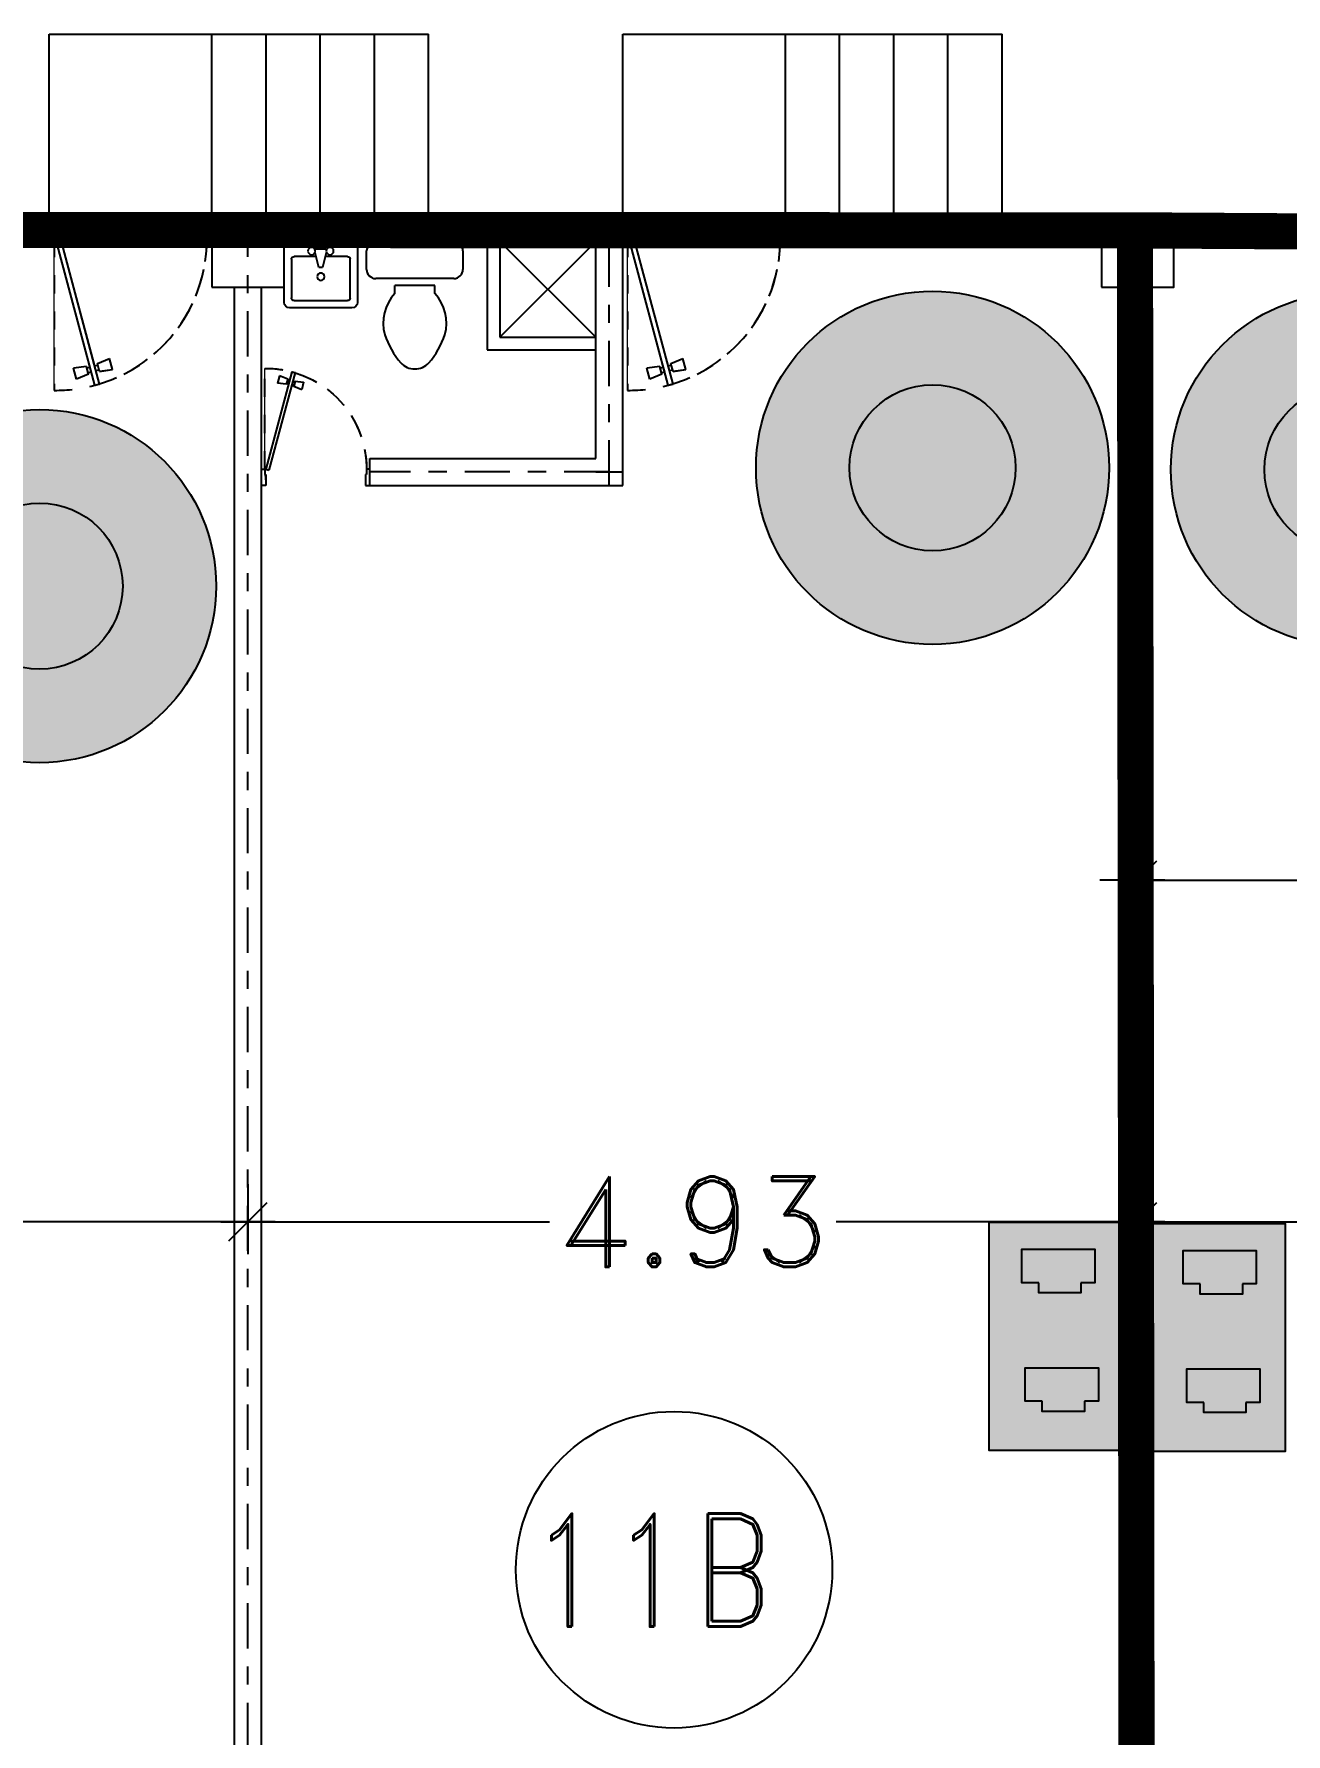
# Model space of a CAD drawing. Header units: millimetres. Extents: x 1590 to 1932, y -48 to 167.
# Drawn here: x 1634.55 to 1641.48, y 109.7 to 119.1 of the extents above; entities that cross this region are included whole.
import ezdxf

# ---------------------------------------------------------------- set-up
doc = ezdxf.new("R2010")
doc.units = ezdxf.units.MM
doc.header["$LTSCALE"] = 0.1
doc.header["$MEASUREMENT"] = 0
doc.header["$PDMODE"] = 35
doc.header["$PDSIZE"] = 0.75
doc.linetypes.add('CENTERX2', pattern=[4, 2.5, -0.5, 0.5, -0.5])
doc.linetypes.add('HIDDEN2', pattern=[0.1875, 0.125, -0.0625])
doc.layers.get('0').update_dxf_attribs({"linetype": 'CONTINUOUS'})
doc.layers.get('DEFPOINTS').update_dxf_attribs({"linetype": 'CONTINUOUS'})
for name, color, linetype in [('CABLEADO', 172, 'CONTINUOUS'), ('CALLES', 3, 'CONTINUOUS'), ('CAMARAS', 253, 'CONTINUOUS'), ('Eth2Salidas', 5, 'CONTINUOUS'), ('P-FIXT', 1, 'CONTINUOUS'), ('PARED', 4, 'CONTINUOUS'), ('TERRENO', 4, 'CONTINUOUS'), ('TEXT', 3, 'CONTINUOUS')]:
    doc.layers.add(name, color=color, linetype=linetype)
doc.styles.add('ATT', font='txt')
doc.styles.add('ROMAND', font='romand.shx')
doc.dimstyles.new('URBA', dxfattribs={"dimtxt": 20, "dimasz": 0.5, "dimexe": 1.25, "dimexo": 0.63, "dimgap": 0.63, "dimtad": 0, "dimtih": 1, "dimtoh": 1, "dimzin": 1, "dimdsep": 46, "dimtxsty": 'ROMAND', "dimcen": 2.5, "dimclrd": 1, "dimclre": 1, "dimclrt": 3, "dimadec": 0, "dimazin": 0, "dimtfac": 1, "dimtmove": 0, "dimatfit": 3, "dimfxl": 1, "dimtvp": 1, "dimtolj": 1, "dimtzin": 1, "dimarcsym": 0})

# ---------------------------------------------------------------- blocks, each defined once
blk = doc.blocks.new('P-GIRO-D')
at = {"color": 2}
for p, q in [((-0.281, 1.048), (-0.31, 1.041)), ((-0.281, 1.048), (-0.04, 0.15)), ((-0.31, 0.963), (-0.389, 0.952)), ((-0.389, 0.952), (-0.371, 0.884)), ((-0.31, 1.041), (-0.069, 0.142)), ((-0.31, 0.963), (-0.297, 0.915)), ((-0.288, 0.958), (-0.307, 0.953)), ((-0.239, 0.971), (-0.259, 0.966)), ((-0.232, 0.942), (-0.251, 0.937)), ((-0.242, 0.981), (-0.167, 1.011)), ((-0.242, 0.981), (-0.229, 0.933)), ((-0.229, 0.933), (-0.149, 0.944)), ((-0.167, 1.011), (-0.149, 0.944)), ((-0.297, 0.915), (-0.371, 0.884)), ((-0.28, 0.929), (-0.299, 0.924)), ((-1, 0.15), (-0.97, 0.15)), ((-0.97, 0.15), (-0.97, 0.1)), ((-0.04, 0.15), (-0.069, 0.142)), ((-0.03, 0.15), (-0.03, 0.1)), ((0, 0.15), (-0.03, 0.15)), ((-0.96, 0), (-1, 0)), ((-0.97, 0.1), (-0.96, 0.1)), ((-0.96, 0.1), (-0.96, 0)), ((-0.04, 0.1), (-0.04, 0)), ((-0.03, 0.1), (-0.04, 0.1)), ((-0.04, 0), (0, 0))]:
    blk.add_line(p, q, dxfattribs=at)
at = {"color": 1, "linetype": 'HIDDEN2'}
blk.add_line((-0.03, 0.15), (-0.03, 1.08), dxfattribs=at)
blk.add_arc((-0.04, 0.15), 0.93, 89.3839, 180, dxfattribs=at)
blk = doc.blocks.new('15PTOI01')
at = {"color": 0, "linetype": 'ByBlock'}
for p, q in [((0, -8.5), (0, 8.5)), ((2, 10.5), (6, 10.5)), ((8, 8.5), (8, -8.5)), ((9.5, 4.375), (9.5, -4.375)), ((11.25, 4.375), (9.5, 4.375)), ((11.25, -4.375), (9.5, -4.375)), ((6, -10.5), (2, -10.5))]:
    blk.add_line(p, q, dxfattribs=at)
for centre, radius, start, end in [((2, 8.5), 2, 90, 180), ((6, 8.5), 2, 0, 90), ((17.766404, -2.827313), 9.712715, 75.184599, 132.137709), ((13.6875, -12.03125), 19.717859, 49.950272, 70.559965), ((23.458333, 0), 4.229167, 313.602819, 46.397181), ((13.6875, 12.03125), 19.717859, 289.440035, 310.049728), ((17.766404, 2.827313), 9.712715, 227.862291, 284.815401), ((2, -8.5), 2, 180, 270), ((6, -8.5), 2, 270, 0)]:
    blk.add_arc(centre, radius, start, end, dxfattribs=at)
at = {"color": 0, "linetype": 'ByBlock', "style": 'ATT'}
for tag, p, flags in [('ITEM', (0, -23), 3), ('ROOM_NUMBER', (0, -32), 1)]:
    blk.add_attdef(tag, p, '', height=6, dxfattribs=dict(at, flags=flags))
blk = doc.blocks.new('ss1')
at = {"layer": 'P-FIXT', "xscale": 0.0254, "yscale": 0.0254, "zscale": 0.0254}
blk.add_blockref('15PTOI01', (17.7191, 12.5279), dxfattribs=at)
blk = doc.blocks.new('15PLAV06')
at = {"color": 0, "linetype": 'ByBlock'}
for p, q in [((16.5, 10), (1.5, 10)), ((0, 8.5), (0, -8.5)), ((4, 1.25), (4, 7.25)), ((4.75, 8), (15.25, 8)), ((16, 7.25), (16, -7.25)), ((18, -8.5), (18, 8.5)), ((2, -1.5), (2, 1.5)), ((7, 0.5), (3, 1.5)), ((7, -0.5), (7, 0.5)), ((3, -1.5), (7, -0.5)), ((4, -7.25), (4, -1.25)), ((15.25, -8), (4.75, -8)), ((1.5, -10), (16.5, -10))]:
    blk.add_line(p, q, dxfattribs=at)
for centre in [(2.5, 2.5), (9.5, 0), (2.5, -2.5)]:
    blk.add_circle(centre, 1, dxfattribs=at)
for centre, radius, start, end in [((1.5, 8.5), 1.5, 90, 180), ((16.5, 8.5), 1.5, 0, 90), ((4.75, 7.25), 0.75, 90, 180), ((15.25, 7.25), 0.75, 0, 90), ((1.5, -8.5), 1.5, 180, 270), ((4.75, -7.25), 0.75, 180, 270), ((15.25, -7.25), 0.75, 270, 0), ((16.5, -8.5), 1.5, 270, 0)]:
    blk.add_arc(centre, radius, start, end, dxfattribs=at)
at = {"color": 0, "linetype": 'ByBlock', "style": 'ATT'}
for tag, p, flags in [('ITEM', (0, -20), 3), ('ROOM_NUMBER', (0, -29), 1)]:
    blk.add_attdef(tag, p, '', height=6, dxfattribs=dict(at, flags=flags))
blk = doc.blocks.new('UTP1$0$DIMBLOCK')
at = {"color": 4}
blk.add_line((-5.25, -5.25), (5.25, 5.25), dxfattribs=at)
at = {"color": 1}
blk.add_line((-7.5, 0), (10.5, 0), dxfattribs=at)
blk = doc.blocks.new('*D316')
at = {"color": 1, "linetype": 'Continuous', "transparency": 16777216}
for p, q in [((1630.7358, 112.7392), (1630.7358, 112.352)), ((1635.7358, 112.7392), (1635.7358, 112.352)), ((1630.7558, 112.532), (1632.3566, 112.532)), ((1635.7158, 112.532), (1633.9443, 112.532))]:
    blk.add_line(p, q, dxfattribs=at)
at = {"layer": 'DEFPOINTS', "color": 0, "linetype": 'Continuous', "transparency": 16777216}
for p in [(1630.7358, 112.8017), (1635.7358, 112.8017), (1635.7358, 112.532)]:
    blk.add_point(p, dxfattribs=at)
at = {"color": 1, "linetype": 'Continuous', "transparency": 16777216, "xscale": 0.02, "yscale": 0.02, "zscale": 0.02, "rotation": 180}
blk.add_blockref('UTP1$0$DIMBLOCK', (1630.7358, 112.532), dxfattribs=at)
at = {"color": 1, "linetype": 'Continuous', "transparency": 16777216, "xscale": 0.02, "yscale": 0.02, "zscale": 0.02}
blk.add_blockref('UTP1$0$DIMBLOCK', (1635.7358, 112.532), dxfattribs=at)
at = {"color": 3, "linetype": 'Continuous', "transparency": 16777216, "insert": (1633.1505, 112.532), "char_height": 0.5, "attachment_point": 5, "style": 'ROMAND'}
blk.add_mtext('\\A1;5.00', dxfattribs=at)
blk = doc.blocks.new('*D317')
at = {"color": 1, "linetype": 'Continuous', "transparency": 16777216}
for p, q in [((1635.7358, 112.7392), (1635.7358, 112.352)), ((1640.6608, 112.7392), (1640.6608, 112.352)), ((1635.7558, 112.532), (1637.4045, 112.532)), ((1640.6408, 112.532), (1638.9921, 112.532))]:
    blk.add_line(p, q, dxfattribs=at)
at = {"layer": 'DEFPOINTS', "color": 0, "linetype": 'Continuous', "transparency": 16777216}
for p in [(1635.7358, 112.8017), (1640.6608, 112.8017), (1640.6608, 112.532)]:
    blk.add_point(p, dxfattribs=at)
at = {"color": 1, "linetype": 'Continuous', "transparency": 16777216, "xscale": 0.02, "yscale": 0.02, "zscale": 0.02, "rotation": 180}
blk.add_blockref('UTP1$0$DIMBLOCK', (1635.7358, 112.532), dxfattribs=at)
at = {"color": 1, "linetype": 'Continuous', "transparency": 16777216, "xscale": 0.02, "yscale": 0.02, "zscale": 0.02}
blk.add_blockref('UTP1$0$DIMBLOCK', (1640.6608, 112.532), dxfattribs=at)
at = {"color": 3, "linetype": 'Continuous', "transparency": 16777216, "insert": (1638.1983, 112.532), "char_height": 0.5, "attachment_point": 5, "style": 'ROMAND'}
blk.add_mtext('\\A1;4.93', dxfattribs=at)
blk = doc.blocks.new('*D318')
at = {"color": 1, "linetype": 'Continuous', "transparency": 16777216}
for p, q in [((1640.6608, 112.7392), (1640.6608, 112.352)), ((1645.6608, 112.7392), (1645.6608, 112.352)), ((1640.6808, 112.532), (1642.367, 112.532)), ((1645.6408, 112.532), (1643.9546, 112.532))]:
    blk.add_line(p, q, dxfattribs=at)
at = {"layer": 'DEFPOINTS', "color": 0, "linetype": 'Continuous', "transparency": 16777216}
for p in [(1640.6608, 112.8017), (1645.6608, 112.8017), (1645.6608, 112.532)]:
    blk.add_point(p, dxfattribs=at)
at = {"color": 1, "linetype": 'Continuous', "transparency": 16777216, "xscale": 0.02, "yscale": 0.02, "zscale": 0.02, "rotation": 180}
blk.add_blockref('UTP1$0$DIMBLOCK', (1640.6608, 112.532), dxfattribs=at)
at = {"color": 1, "linetype": 'Continuous', "transparency": 16777216, "xscale": 0.02, "yscale": 0.02, "zscale": 0.02}
blk.add_blockref('UTP1$0$DIMBLOCK', (1645.6608, 112.532), dxfattribs=at)
at = {"color": 3, "linetype": 'Continuous', "transparency": 16777216, "insert": (1643.1608, 112.532), "char_height": 0.5, "attachment_point": 5, "style": 'ROMAND'}
blk.add_mtext('\\A1;5.00', dxfattribs=at)
blk = doc.blocks.new('*D347')
at = {"color": 1, "linetype": 'Continuous', "transparency": 16777216}
for p, q in [((1640.6608, 112.8642), (1640.6608, 114.6028)), ((1735.6608, 112.1058), (1735.6608, 114.6028)), ((1640.6808, 114.4228), (1687.9168, 114.4228)), ((1735.6408, 114.4228), (1693.314, 114.4228))]:
    blk.add_line(p, q, dxfattribs=at)
at = {"layer": 'DEFPOINTS', "color": 0, "linetype": 'Continuous', "transparency": 16777216}
for p in [(1735.6608, 114.4228), (1640.6608, 112.8017), (1735.6608, 112.0433)]:
    blk.add_point(p, dxfattribs=at)
at = {"color": 1, "linetype": 'Continuous', "transparency": 16777216, "xscale": 0.02, "yscale": 0.02, "zscale": 0.02, "rotation": 180}
blk.add_blockref('UTP1$0$DIMBLOCK', (1640.6608, 114.4228), dxfattribs=at)
at = {"color": 1, "linetype": 'Continuous', "transparency": 16777216, "xscale": 0.02, "yscale": 0.02, "zscale": 0.02}
blk.add_blockref('UTP1$0$DIMBLOCK', (1735.6608, 114.4228), dxfattribs=at)
at = {"color": 3, "linetype": 'Continuous', "transparency": 16777216, "insert": (1690.6154, 114.4228), "char_height": 0.5, "attachment_point": 5, "style": 'ROMAND'}
blk.add_mtext('\\A1;POLIGONO "D"', dxfattribs=at)
blk = doc.blocks.new('dosSALIDAS')
at = {"layer": 'Eth2Salidas', "linetype": 'Continuous'}
h = blk.add_hatch(color=0, dxfattribs=at)
h.dxf.hatch_style = 1
h.paths.add_polyline_path([(0.3251, 0), (0, 0), (0, -0.5502), (0.3251, -0.5502)])
h.paths.add_polyline_path([(0.1197, -0.1706), (0.1197, -0.1458), (0.079, -0.1458), (0.079, -0.0653), (0.2552, -0.0653), (0.2552, -0.1458), (0.2216, -0.1458), (0.2216, -0.1706)], flags=16)
h.paths.add_polyline_path([(0.2637, -0.3509), (0.2637, -0.4314), (0.23, -0.4314), (0.23, -0.4562), (0.1282, -0.4562), (0.1282, -0.4314), (0.0874, -0.4314), (0.0874, -0.3509)], flags=16)
h = blk.add_hatch(color=256, dxfattribs=at)
h.dxf.hatch_style = 1
h.paths.add_polyline_path([(0.2216, -0.1706), (0.2216, -0.1458), (0.2552, -0.1458), (0.2552, -0.0653), (0.079, -0.0653), (0.079, -0.1458), (0.1197, -0.1458), (0.1197, -0.1706)])
h = blk.add_hatch(color=256, dxfattribs=at)
h.dxf.hatch_style = 1
h.paths.add_polyline_path([(0.23, -0.4562), (0.23, -0.4314), (0.2637, -0.4314), (0.2637, -0.3509), (0.0874, -0.3509), (0.0874, -0.4314), (0.1282, -0.4314), (0.1282, -0.4562)])
at = {"layer": 'Eth2Salidas', "color": 18, "linetype": 'Continuous', "true_color": 0x000000}
blk.add_lwpolyline([(0, 0), (0.3251, 0), (0.3251, -0.5502), (0, -0.5502)], close=True, dxfattribs=at)
for points in [[(0.1197, -0.1458), (0.079, -0.1458), (0.079, -0.0653), (0.2552, -0.0653), (0.2552, -0.1458), (0.2216, -0.1458)], [(0.2216, -0.1458), (0.2216, -0.1706), (0.1197, -0.1706), (0.1197, -0.1458)], [(0.1282, -0.4314), (0.0874, -0.4314), (0.0874, -0.3509), (0.2637, -0.3509), (0.2637, -0.4314), (0.23, -0.4314)], [(0.23, -0.4314), (0.23, -0.4562), (0.1282, -0.4562), (0.1282, -0.4314)]]:
    blk.add_lwpolyline(points, dxfattribs=at)
blk = doc.blocks.new('cams')
at = {"layer": 'CAMARAS', "linetype": 'Continuous', "true_color": 0xffffff}
h = blk.add_hatch(color=7, dxfattribs=at)
h.dxf.hatch_style = 1
h.paths.add_polyline_path([(-0.9771, 0, 1), (0.9771, 0, 1)])
h.paths.add_polyline_path([(0.4598, 0, -1), (-0.4598, 0, -1)], flags=16)
at = {"layer": 'CAMARAS', "linetype": 'Continuous', "true_color": 0x939598}
h = blk.add_hatch(color=252, dxfattribs=at)
h.dxf.hatch_style = 1
h.paths.add_polyline_path([(-0.4598, 0, 1), (0.4598, 0, 1)])
at = {"layer": 'CAMARAS', "color": 0, "linetype": 'Continuous'}
for radius in [0.9771, 0.9771, 0.9771, 0.4598]:
    blk.add_circle((0, 0), radius, dxfattribs=at)

msp = doc.modelspace()

# ---------------------------------------------------------------- linework, layer by layer
at = {"color": 1, "linetype": 'Continuous'}
for p, q in [((1634.6358, 118.1043), (1634.6358, 119.1043)), ((1634.6358, 119.1043), (1636.7358, 119.1043)), ((1635.5358, 118.1043), (1635.5358, 119.1043)), ((1635.8358, 118.1043), (1635.8358, 119.1043)), ((1636.1358, 118.1043), (1636.1358, 119.1043)), ((1636.4358, 118.1043), (1636.4358, 119.1043)), ((1636.7358, 118.1043), (1636.7358, 119.1043)), ((1637.8108, 118.1043), (1637.8108, 119.1043)), ((1637.8108, 119.1043), (1639.9108, 119.1043)), ((1638.7108, 118.1043), (1638.7108, 119.1043)), ((1638.7108, 118.1043), (1638.7108, 119.1043)), ((1639.0108, 118.1043), (1639.0108, 119.1043)), ((1639.3108, 118.1043), (1639.3108, 119.1043)), ((1639.6108, 118.1043), (1639.6108, 119.1043)), ((1639.9108, 118.1043), (1639.9108, 119.1043)), ((1634.6358, 118.1043), (1635.5358, 118.1043)), ((1637.8108, 118.1043), (1638.7108, 118.1043))]:
    msp.add_line(p, q, dxfattribs=at)
at = {"color": 2, "linetype": 'Continuous'}
msp.add_circle((1638.0946, 110.6061), 0.8758, dxfattribs=at)
at = {"layer": 'CABLEADO', "linetype": 'Continuous', "const_width": 0.2}
for points in [[(1630.81, 113.6093), (1630.8208, 118.0211), (1640.6461, 118.0179), (1640.6608, 103.1061)], [(1640.6461, 118.0179), (1650.6608, 117.9543), (1650.6608, 103.5043)]]:
    msp.add_lwpolyline(points, dxfattribs=at)
at = {"layer": 'CALLES', "color": 4, "linetype": 'Continuous'}
for points in [[(1635.5358, 117.7043), (1635.9358, 117.7043), (1635.9358, 118.1043), (1635.5358, 118.1043)], [(1640.4608, 117.7043), (1640.8608, 117.7043), (1640.8608, 118.1043), (1640.4608, 118.1043)]]:
    msp.add_lwpolyline(points, close=True, dxfattribs=at)
at = {"layer": 'CAMARAS', "color": 1, "linetype": 'Continuous', "lineweight": 0}
for p, q in [((1635.5358, 118.1043), (1634.6358, 118.1043)), ((1638.7108, 118.1043), (1637.8108, 118.1043)), ((1634.6628, 117.1324), (1634.6628, 117.9669)), ((1637.8367, 117.1324), (1637.8367, 117.9669)), ((1635.8288, 116.6961), (1635.8288, 117.2541))]:
    msp.add_line(p, q, dxfattribs=at)
at = {"layer": 'CAMARAS', "color": 2, "linetype": 'Continuous', "lineweight": 0}
for p, q in [((1634.6358, 118.1043), (1634.6358, 117.9543)), ((1637.8108, 118.1043), (1637.8108, 116.6061)), ((1634.6628, 117.9669), (1634.6978, 117.9763)), ((1634.6978, 117.9763), (1634.8877, 117.2678)), ((1637.8367, 117.9669), (1637.8718, 117.9763)), ((1637.8718, 117.9763), (1638.0616, 117.2678)), ((1637.0608, 117.3561), (1637.0608, 117.9543)), ((1634.9027, 117.2812), (1634.97, 117.3085)), ((1634.97, 117.3085), (1634.9863, 117.2477)), ((1637.6608, 117.3561), (1637.0608, 117.3561)), ((1637.6608, 116.7561), (1637.6608, 117.3561)), ((1638.0767, 117.2812), (1638.1439, 117.3085)), ((1638.1439, 117.3085), (1638.1602, 117.2477)), ((1634.77, 117.2549), (1634.8419, 117.2649)), ((1634.7863, 117.1941), (1634.77, 117.2549)), ((1634.8535, 117.2214), (1634.7863, 117.1941)), ((1634.8419, 117.2649), (1634.8442, 117.2562)), ((1634.8442, 117.2562), (1634.8616, 117.2608)), ((1634.8686, 117.2348), (1634.8512, 117.2301)), ((1634.8512, 117.2301), (1634.8535, 117.2214)), ((1634.8616, 117.2608), (1634.8686, 117.2348)), ((1634.8877, 117.2678), (1634.9051, 117.2725)), ((1634.9121, 117.2464), (1634.8947, 117.2417)), ((1634.8947, 117.2417), (1634.9145, 117.1679)), ((1634.9051, 117.2725), (1634.9027, 117.2812)), ((1634.9144, 117.2377), (1634.9121, 117.2464)), ((1634.9863, 117.2477), (1634.9144, 117.2377)), ((1635.9003, 117.1724), (1635.9111, 117.213)), ((1635.9111, 117.213), (1635.9671, 117.1902)), ((1635.9966, 117.2305), (1635.9845, 117.1855)), ((1635.9941, 117.2311), (1635.9966, 117.2305)), ((1637.9439, 117.2549), (1638.0158, 117.2649)), ((1637.9602, 117.1941), (1637.9439, 117.2549)), ((1638.0274, 117.2214), (1637.9602, 117.1941)), ((1638.0158, 117.2649), (1638.0181, 117.2562)), ((1638.0181, 117.2562), (1638.0355, 117.2608)), ((1638.0425, 117.2348), (1638.0251, 117.2301)), ((1638.0251, 117.2301), (1638.0274, 117.2214)), ((1638.0355, 117.2608), (1638.0425, 117.2348)), ((1638.0616, 117.2678), (1638.079, 117.2725)), ((1638.086, 117.2464), (1638.0686, 117.2417)), ((1638.0686, 117.2417), (1638.0884, 117.1679)), ((1638.079, 117.2725), (1638.0767, 117.2812)), ((1638.0883, 117.2377), (1638.086, 117.2464)), ((1638.1602, 117.2477), (1638.0883, 117.2377)), ((1634.9145, 117.1679), (1634.8884, 117.1609)), ((1635.9775, 117.1595), (1635.8521, 116.6915)), ((1635.9602, 117.1641), (1635.9003, 117.1724)), ((1635.9671, 117.1902), (1635.9602, 117.1641)), ((1636.0336, 117.1367), (1635.9775, 117.1595)), ((1635.9845, 117.1855), (1636.0444, 117.1773)), ((1636.0444, 117.1773), (1636.0336, 117.1367)), ((1638.0884, 117.1679), (1638.0623, 117.1609)), ((1636.4108, 116.6061), (1636.4108, 116.7561)), ((1636.4108, 116.7561), (1637.6608, 116.7561)), ((1635.8521, 116.6915), (1635.8288, 116.6977)), ((1635.8288, 116.6977), (1635.8288, 116.6661)), ((1635.8288, 116.6661), (1635.8288, 116.6961)), ((1635.8348, 116.6661), (1635.8288, 116.6661)), ((1635.8288, 116.6661), (1635.8348, 116.6061)), ((1635.8348, 116.6061), (1635.8348, 116.6661)), ((1637.8108, 116.6061), (1636.4108, 116.6061))]:
    msp.add_line(p, q, dxfattribs=at)
at = {"layer": 'CAMARAS', "color": 4, "linetype": 'Continuous', "lineweight": 0}
for p, q in [((1635.5358, 117.7043), (1635.5358, 118.1043)), ((1638.7108, 117.9543), (1638.7108, 118.1043)), ((1635.9358, 117.9543), (1635.9358, 117.7043)), ((1640.4608, 117.7043), (1640.4608, 117.9543)), ((1640.8608, 117.9543), (1640.8608, 117.7043)), ((1635.6608, 117.7043), (1635.5358, 117.7043)), ((1635.9358, 117.7043), (1635.8108, 117.7043)), ((1640.5858, 117.7043), (1640.4608, 117.7043)), ((1640.5858, 103.5043), (1640.5858, 117.7043)), ((1640.8608, 117.7043), (1640.7358, 117.7043)), ((1640.7358, 117.7043), (1640.7358, 103.5043))]:
    msp.add_line(p, q, dxfattribs=at)
at = {"layer": 'CAMARAS', "color": 3, "linetype": 'Continuous', "lineweight": 0}
for p, q in [((1634.6358, 117.9543), (1632.8858, 117.9543)), ((1637.0608, 117.9543), (1635.9358, 117.9543)), ((1640.4608, 117.9543), (1638.7108, 117.9543)), ((1642.6858, 117.9543), (1640.8608, 117.9543)), ((1635.6608, 103.5043), (1635.6608, 117.7043)), ((1635.8108, 117.7043), (1635.8108, 103.5043))]:
    msp.add_line(p, q, dxfattribs=at)
at = {"layer": 'CAMARAS', "color": 18, "linetype": 'Continuous', "lineweight": 0}
for p, q in [((1639.8382, 111.2668), (1639.8382, 112.5292)), ((1639.8382, 112.5292), (1640.5841, 112.5292)), ((1640.5841, 112.5292), (1640.5841, 111.2668)), ((1640.0194, 112.1946), (1640.0194, 112.3794)), ((1640.0194, 112.3794), (1640.4238, 112.3794)), ((1640.4238, 112.3794), (1640.4238, 112.1946)), ((1640.9133, 112.1878), (1640.9133, 112.3725)), ((1640.9133, 112.3725), (1641.3177, 112.3725)), ((1641.3177, 112.3725), (1641.3177, 112.1878)), ((1640.1129, 112.1946), (1640.0194, 112.1946)), ((1640.1129, 112.1378), (1640.1129, 112.1946)), ((1640.3466, 112.1378), (1640.1129, 112.1378)), ((1640.4238, 112.1946), (1640.3466, 112.1946)), ((1640.3466, 112.1946), (1640.3466, 112.1378)), ((1641.0068, 112.1878), (1640.9133, 112.1878)), ((1641.0068, 112.1309), (1641.0068, 112.1878)), ((1641.3177, 112.1878), (1641.2405, 112.1878)), ((1641.2405, 112.1878), (1641.2405, 112.1309)), ((1641.2405, 112.1309), (1641.0068, 112.1309)), ((1640.0388, 111.5394), (1640.0388, 111.7241)), ((1640.0388, 111.7241), (1640.4432, 111.7241)), ((1640.4432, 111.7241), (1640.4432, 111.5394)), ((1640.9327, 111.5325), (1640.9327, 111.7172)), ((1640.9327, 111.7172), (1641.3371, 111.7172)), ((1641.3371, 111.7172), (1641.3371, 111.5325)), ((1640.1323, 111.5394), (1640.0388, 111.5394)), ((1640.1323, 111.4825), (1640.1323, 111.5394)), ((1640.3659, 111.4825), (1640.1323, 111.4825)), ((1640.4432, 111.5394), (1640.3659, 111.5394)), ((1640.3659, 111.5394), (1640.3659, 111.4825)), ((1641.0262, 111.5325), (1640.9327, 111.5325)), ((1641.0262, 111.4757), (1641.0262, 111.5325)), ((1641.2599, 111.4757), (1641.0262, 111.4757)), ((1641.3371, 111.5325), (1641.2599, 111.5325)), ((1641.2599, 111.5325), (1641.2599, 111.4757)), ((1640.5841, 111.2668), (1639.8382, 111.2668))]:
    msp.add_line(p, q, dxfattribs=at)
at = {"layer": 'CAMARAS', "color": 2, "linetype": 'Continuous', "lineweight": 0}
for start, end in [(0, 180), (180, 0)]:
    msp.add_arc((1638.0946, 110.6061), 0.8758, start, end, dxfattribs=at)
at = {"layer": 'PARED', "color": 8, "linetype": 'CENTERX2'}
for p, q in [((1635.7358, 101.9206), (1635.7358, 118.1043)), ((1637.7358, 116.6061), (1637.7358, 118.1043)), ((1640.6608, 103.1061), (1640.6608, 118.1043)), ((1637.7358, 116.6811), (1636.4108, 116.6811)), ((1637.6608, 116.6811), (1637.8108, 116.6811))]:
    msp.add_line(p, q, dxfattribs=at)
at = {"layer": 'PARED', "color": 1}
for p, q in [((1636.4608, 118.0543), (1637.0625, 118.0543)), ((1636.4608, 118.0043), (1637.0625, 118.0043)), ((1637.1308, 117.9561), (1637.6608, 117.4261)), ((1637.1308, 117.4261), (1637.6608, 117.9561))]:
    msp.add_line(p, q, dxfattribs=at)
at = {"layer": 'PARED', "color": 3}
for p, q in [((1634.6358, 117.9543), (1631.1358, 117.9543)), ((1637.8108, 117.9543), (1635.9358, 117.9543)), ((1636.4608, 117.9543), (1637.0608, 117.9543)), ((1640.4608, 117.9543), (1638.7108, 117.9543)), ((1642.6858, 117.9543), (1640.8608, 117.9543)), ((1635.6608, 103.5043), (1635.6608, 117.7043)), ((1635.8108, 103.5043), (1635.8108, 117.7043))]:
    msp.add_line(p, q, dxfattribs=at)
at = {"layer": 'PARED'}
for p, q in [((1640.5858, 103.5043), (1640.5858, 117.7043)), ((1640.7358, 103.5043), (1640.7358, 117.7043))]:
    msp.add_line(p, q, dxfattribs=at)
at = {"layer": 'PARED', "color": 2}
msp.add_line((1636.4108, 116.6061), (1636.4108, 116.7561), dxfattribs=at)
at = {"layer": 'PARED', "color": 1, "linetype": 'HIDDEN2'}
for centre, start_param, end_param in [((1634.6718, 117.9693), 2.650258, 3.926991), ((1634.6718, 117.9693), 2.650258, 3.926991), ((1634.6718, 117.9693), 2.650258, 3.926991), ((1634.6718, 117.9693), 2.650258, 3.926991), ((1634.6718, 117.9693), 2.650258, 3.926991), ((1634.6718, 117.9693), 2.650258, 3.926991), ((1634.6718, 117.9693), 2.650258, 3.926991), ((1634.6718, 117.9693), 2.650258, 3.926991), ((1634.6718, 117.9693), 2.650258, 3.926991), ((1634.6718, 117.9693), 2.650258, 3.926991), ((1634.6718, 117.9693), 2.650258, 3.926991), ((1634.6718, 117.9693), 2.650258, 3.926991), ((1634.6718, 117.9693), 2.650258, 3.926991), ((1634.6718, 117.9693), 2.650258, 3.926991), ((1634.6718, 117.9693), 2.650258, 3.926991), ((1634.6718, 117.9693), 2.650258, 3.926991), ((1634.6718, 117.9693), 2.650258, 3.926991), ((1634.6718, 117.9693), 2.650258, 3.926991), ((1634.6718, 117.9693), 2.650258, 3.926991), ((1634.6718, 117.9693), 2.650258, 3.926991), ((1634.6718, 117.9693), 2.650258, 3.926991), ((1634.6718, 117.9693), 2.650258, 3.926991), ((1634.6718, 117.9693), 2.650258, 3.926991), ((1634.6718, 117.9693), 2.650258, 3.926991), ((1634.6718, 117.9693), 2.650258, 3.926991), ((1634.6718, 117.9693), 2.650258, 3.926991), ((1634.6718, 117.9693), 2.650258, 3.926991), ((1634.6718, 117.9693), 2.650258, 3.926991), ((1634.6718, 117.9693), 2.650258, 3.926991), ((1634.6718, 117.9693), 2.650258, 3.926991), ((1634.6718, 117.9693), 2.650258, 3.926991), ((1634.6718, 117.9693), 2.650258, 3.926991), ((1634.6718, 117.9693), 2.650258, 3.926991), ((1634.6718, 117.9693), 2.650258, 3.926991), ((1634.6718, 117.9693), 2.650258, 3.926991), ((1634.6718, 117.9693), 2.650258, 3.926991), ((1634.6718, 117.9693), 2.650258, 3.926991), ((1634.6718, 117.9693), 2.650258, 3.926991), ((1634.6718, 117.9693), 2.650258, 3.926991), ((1634.6718, 117.9693), 2.650258, 3.926991), ((1634.6718, 117.9693), 2.650258, 3.926991), ((1634.6718, 117.9693), 2.650258, 3.926991), ((1634.6718, 117.9693), 2.650258, 3.926991), ((1637.8457, 117.9693), 2.650258, 3.926991), ((1637.8457, 117.9693), 2.650258, 3.926991), ((1637.8457, 117.9693), 2.650258, 3.926991), ((1637.8457, 117.9693), 2.650258, 3.926991), ((1637.8457, 117.9693), 2.650258, 3.926991), ((1637.8457, 117.9693), 2.650258, 3.926991), ((1637.8457, 117.9693), 2.650258, 3.926991), ((1637.8457, 117.9693), 2.650258, 3.926991), ((1637.8457, 117.9693), 2.650258, 3.926991), ((1637.8457, 117.9693), 2.650258, 3.926991), ((1637.8457, 117.9693), 2.650258, 3.926991), ((1637.8457, 117.9693), 2.650258, 3.926991), ((1637.8457, 117.9693), 2.650258, 3.926991), ((1637.8457, 117.9693), 2.650258, 3.926991), ((1637.8457, 117.9693), 2.650258, 3.926991), ((1637.8457, 117.9693), 2.650258, 3.926991), ((1637.8457, 117.9693), 2.650258, 3.926991), ((1637.8457, 117.9693), 2.650258, 3.926991), ((1637.8457, 117.9693), 2.650258, 3.926991), ((1637.8457, 117.9693), 2.650258, 3.926991), ((1637.8457, 117.9693), 2.650258, 3.926991), ((1637.8457, 117.9693), 2.650258, 3.926991), ((1637.8457, 117.9693), 2.650258, 3.926991), ((1637.8457, 117.9693), 2.650258, 3.926991), ((1637.8457, 117.9693), 2.650258, 3.926991), ((1637.8457, 117.9693), 2.650258, 3.926991), ((1637.8457, 117.9693), 2.650258, 3.926991), ((1637.8457, 117.9693), 2.650258, 3.926991), ((1637.8457, 117.9693), 2.650258, 3.926991), ((1637.8457, 117.9693), 2.650258, 3.926991), ((1637.8457, 117.9693), 2.650258, 3.926991), ((1637.8457, 117.9693), 2.650258, 3.926991), ((1637.8457, 117.9693), 2.650258, 3.926991), ((1637.8457, 117.9693), 2.650258, 3.926991), ((1637.8457, 117.9693), 2.650258, 3.926991), ((1637.8457, 117.9693), 2.650258, 3.926991), ((1637.8457, 117.9693), 2.650258, 3.926991), ((1637.8457, 117.9693), 2.650258, 3.926991), ((1637.8457, 117.9693), 2.650258, 3.926991), ((1637.8457, 117.9693), 2.650258, 3.926991), ((1637.8457, 117.9693), 2.650258, 3.926991), ((1637.8457, 117.9693), 2.650258, 3.926991), ((1637.8457, 117.9693), 2.650258, 3.926991), ((1637.8457, 117.9693), 2.650258, 3.926991), ((1637.8457, 117.9693), 2.650258, 3.926991), ((1637.8457, 117.9693), 2.650258, 3.926991), ((1637.8457, 117.9693), 2.650258, 3.926991), ((1637.8457, 117.9693), 2.650258, 3.926991), ((1637.8457, 117.9693), 2.650258, 3.926991), ((1637.8457, 117.9693), 2.650258, 3.926991), ((1637.8457, 117.9693), 2.650258, 3.926991), ((1637.8457, 117.9693), 2.650258, 3.926991), ((1637.8457, 117.9693), 2.650258, 3.926991), ((1637.8457, 117.9693), 2.650258, 3.926991), ((1637.8457, 117.9693), 2.650258, 3.926991), ((1637.8457, 117.9693), 2.650258, 3.926991), ((1637.8457, 117.9693), 2.650258, 3.926991), ((1634.6718, 117.9693), 2.345442, 2.617994), ((1634.6718, 117.9693), 2.345442, 2.617994), ((1634.6718, 117.9693), 2.345442, 2.617994), ((1634.6718, 117.9693), 2.345442, 2.617994), ((1634.6718, 117.9693), 2.345442, 2.617994), ((1634.6718, 117.9693), 2.345442, 2.617994), ((1634.6718, 117.9693), 2.345442, 2.617994), ((1634.6718, 117.9693), 2.345442, 2.617994), ((1634.6718, 117.9693), 2.345442, 2.617994), ((1634.6718, 117.9693), 2.345442, 2.617994), ((1634.6718, 117.9693), 2.345442, 2.617994), ((1634.6718, 117.9693), 2.345442, 2.617994), ((1634.6718, 117.9693), 2.345442, 2.617994), ((1634.6718, 117.9693), 2.345442, 2.617994), ((1634.6718, 117.9693), 2.345442, 2.617994), ((1634.6718, 117.9693), 2.345442, 2.617994), ((1634.6718, 117.9693), 2.345442, 2.617994), ((1634.6718, 117.9693), 2.345442, 2.617994), ((1634.6718, 117.9693), 2.345442, 2.617994), ((1634.6718, 117.9693), 2.345442, 2.617994), ((1634.6718, 117.9693), 2.345442, 2.617994), ((1634.6718, 117.9693), 2.345442, 2.617994), ((1634.6718, 117.9693), 2.345442, 2.617994), ((1634.6718, 117.9693), 2.345442, 2.617994), ((1634.6718, 117.9693), 2.345442, 2.617994), ((1634.6718, 117.9693), 2.345442, 2.617994), ((1634.6718, 117.9693), 2.345442, 2.617994), ((1634.6718, 117.9693), 2.345442, 2.617994), ((1634.6718, 117.9693), 2.345442, 2.617994), ((1634.6718, 117.9693), 2.345442, 2.617994), ((1634.6718, 117.9693), 2.345442, 2.617994), ((1634.6718, 117.9693), 2.345442, 2.617994), ((1634.6718, 117.9693), 2.345442, 2.617994), ((1634.6718, 117.9693), 2.345442, 2.617994), ((1634.6718, 117.9693), 2.345442, 2.617994), ((1634.6718, 117.9693), 2.345442, 2.617994), ((1634.6718, 117.9693), 2.345442, 2.617994), ((1634.6718, 117.9693), 2.345442, 2.617994), ((1634.6718, 117.9693), 2.345442, 2.617994), ((1634.6718, 117.9693), 2.345442, 2.617994), ((1634.6718, 117.9693), 2.345442, 2.617994), ((1634.6718, 117.9693), 2.345442, 2.617994), ((1634.6718, 117.9693), 2.345442, 2.617994), ((1634.6718, 117.9693), 2.617994, 2.650258), ((1634.6718, 117.9693), 2.617994, 2.650258), ((1634.6718, 117.9693), 2.617994, 2.650258), ((1634.6718, 117.9693), 2.617994, 2.650258), ((1634.6718, 117.9693), 2.617994, 2.650258), ((1634.6718, 117.9693), 2.617994, 2.650258), ((1634.6718, 117.9693), 2.617994, 2.650258), ((1634.6718, 117.9693), 2.617994, 2.650258), ((1634.6718, 117.9693), 2.617994, 2.650258), ((1634.6718, 117.9693), 2.617994, 2.650258), ((1634.6718, 117.9693), 2.617994, 2.650258), ((1634.6718, 117.9693), 2.617994, 2.650258), ((1634.6718, 117.9693), 2.617994, 2.650258), ((1634.6718, 117.9693), 2.617994, 2.650258), ((1634.6718, 117.9693), 2.617994, 2.650258), ((1634.6718, 117.9693), 2.617994, 2.650258), ((1634.6718, 117.9693), 2.617994, 2.650258), ((1634.6718, 117.9693), 2.617994, 2.650258), ((1634.6718, 117.9693), 2.617994, 2.650258), ((1634.6718, 117.9693), 2.617994, 2.650258), ((1634.6718, 117.9693), 2.617994, 2.650258), ((1634.6718, 117.9693), 2.617994, 2.650258), ((1634.6718, 117.9693), 2.617994, 2.650258), ((1634.6718, 117.9693), 2.617994, 2.650258), ((1634.6718, 117.9693), 2.617994, 2.650258), ((1634.6718, 117.9693), 2.617994, 2.650258), ((1634.6718, 117.9693), 2.617994, 2.650258), ((1634.6718, 117.9693), 2.617994, 2.650258), ((1634.6718, 117.9693), 2.617994, 2.650258), ((1634.6718, 117.9693), 2.617994, 2.650258), ((1634.6718, 117.9693), 2.617994, 2.650258), ((1634.6718, 117.9693), 2.617994, 2.650258), ((1634.6718, 117.9693), 2.617994, 2.650258), ((1634.6718, 117.9693), 2.617994, 2.650258), ((1634.6718, 117.9693), 2.617994, 2.650258), ((1634.6718, 117.9693), 2.617994, 2.650258), ((1634.6718, 117.9693), 2.617994, 2.650258), ((1634.6718, 117.9693), 2.617994, 2.650258), ((1634.6718, 117.9693), 2.617994, 2.650258), ((1634.6718, 117.9693), 2.617994, 2.650258), ((1634.6718, 117.9693), 2.617994, 2.650258), ((1634.6718, 117.9693), 2.617994, 2.650258), ((1634.6718, 117.9693), 2.617994, 2.650258), ((1637.8457, 117.9693), 2.345442, 2.617994), ((1637.8457, 117.9693), 2.345442, 2.617994), ((1637.8457, 117.9693), 2.345442, 2.617994), ((1637.8457, 117.9693), 2.345442, 2.617994), ((1637.8457, 117.9693), 2.345442, 2.617994), ((1637.8457, 117.9693), 2.345442, 2.617994), ((1637.8457, 117.9693), 2.345442, 2.617994), ((1637.8457, 117.9693), 2.345442, 2.617994), ((1637.8457, 117.9693), 2.345442, 2.617994), ((1637.8457, 117.9693), 2.345442, 2.617994), ((1637.8457, 117.9693), 2.345442, 2.617994), ((1637.8457, 117.9693), 2.345442, 2.617994), ((1637.8457, 117.9693), 2.345442, 2.617994), ((1637.8457, 117.9693), 2.345442, 2.617994), ((1637.8457, 117.9693), 2.345442, 2.617994), ((1637.8457, 117.9693), 2.345442, 2.617994), ((1637.8457, 117.9693), 2.345442, 2.617994), ((1637.8457, 117.9693), 2.345442, 2.617994), ((1637.8457, 117.9693), 2.345442, 2.617994), ((1637.8457, 117.9693), 2.345442, 2.617994), ((1637.8457, 117.9693), 2.345442, 2.617994), ((1637.8457, 117.9693), 2.345442, 2.617994), ((1637.8457, 117.9693), 2.345442, 2.617994), ((1637.8457, 117.9693), 2.345442, 2.617994), ((1637.8457, 117.9693), 2.345442, 2.617994), ((1637.8457, 117.9693), 2.345442, 2.617994), ((1637.8457, 117.9693), 2.345442, 2.617994), ((1637.8457, 117.9693), 2.345442, 2.617994), ((1637.8457, 117.9693), 2.345442, 2.617994), ((1637.8457, 117.9693), 2.345442, 2.617994), ((1637.8457, 117.9693), 2.345442, 2.617994), ((1637.8457, 117.9693), 2.345442, 2.617994), ((1637.8457, 117.9693), 2.345442, 2.617994), ((1637.8457, 117.9693), 2.345442, 2.617994), ((1637.8457, 117.9693), 2.345442, 2.617994), ((1637.8457, 117.9693), 2.345442, 2.617994), ((1637.8457, 117.9693), 2.345442, 2.617994), ((1637.8457, 117.9693), 2.345442, 2.617994), ((1637.8457, 117.9693), 2.345442, 2.617994), ((1637.8457, 117.9693), 2.345442, 2.617994), ((1637.8457, 117.9693), 2.345442, 2.617994), ((1637.8457, 117.9693), 2.345442, 2.617994), ((1637.8457, 117.9693), 2.345442, 2.617994), ((1637.8457, 117.9693), 2.345442, 2.617994), ((1637.8457, 117.9693), 2.345442, 2.617994), ((1637.8457, 117.9693), 2.345442, 2.617994), ((1637.8457, 117.9693), 2.345442, 2.617994), ((1637.8457, 117.9693), 2.345442, 2.617994), ((1637.8457, 117.9693), 2.345442, 2.617994), ((1637.8457, 117.9693), 2.345442, 2.617994), ((1637.8457, 117.9693), 2.345442, 2.617994), ((1637.8457, 117.9693), 2.345442, 2.617994), ((1637.8457, 117.9693), 2.345442, 2.617994), ((1637.8457, 117.9693), 2.345442, 2.617994), ((1637.8457, 117.9693), 2.345442, 2.617994), ((1637.8457, 117.9693), 2.345442, 2.617994), ((1637.8457, 117.9693), 2.345442, 2.617994), ((1637.8457, 117.9693), 2.617994, 2.650258), ((1637.8457, 117.9693), 2.617994, 2.650258), ((1637.8457, 117.9693), 2.617994, 2.650258), ((1637.8457, 117.9693), 2.617994, 2.650258), ((1637.8457, 117.9693), 2.617994, 2.650258), ((1637.8457, 117.9693), 2.617994, 2.650258), ((1637.8457, 117.9693), 2.617994, 2.650258), ((1637.8457, 117.9693), 2.617994, 2.650258), ((1637.8457, 117.9693), 2.617994, 2.650258), ((1637.8457, 117.9693), 2.617994, 2.650258), ((1637.8457, 117.9693), 2.617994, 2.650258), ((1637.8457, 117.9693), 2.617994, 2.650258), ((1637.8457, 117.9693), 2.617994, 2.650258), ((1637.8457, 117.9693), 2.617994, 2.650258), ((1637.8457, 117.9693), 2.617994, 2.650258), ((1637.8457, 117.9693), 2.617994, 2.650258), ((1637.8457, 117.9693), 2.617994, 2.650258), ((1637.8457, 117.9693), 2.617994, 2.650258), ((1637.8457, 117.9693), 2.617994, 2.650258), ((1637.8457, 117.9693), 2.617994, 2.650258), ((1637.8457, 117.9693), 2.617994, 2.650258), ((1637.8457, 117.9693), 2.617994, 2.650258), ((1637.8457, 117.9693), 2.617994, 2.650258), ((1637.8457, 117.9693), 2.617994, 2.650258), ((1637.8457, 117.9693), 2.617994, 2.650258), ((1637.8457, 117.9693), 2.617994, 2.650258), ((1637.8457, 117.9693), 2.617994, 2.650258), ((1637.8457, 117.9693), 2.617994, 2.650258), ((1637.8457, 117.9693), 2.617994, 2.650258), ((1637.8457, 117.9693), 2.617994, 2.650258), ((1637.8457, 117.9693), 2.617994, 2.650258), ((1637.8457, 117.9693), 2.617994, 2.650258), ((1637.8457, 117.9693), 2.617994, 2.650258), ((1637.8457, 117.9693), 2.617994, 2.650258), ((1637.8457, 117.9693), 2.617994, 2.650258), ((1637.8457, 117.9693), 2.617994, 2.650258), ((1637.8457, 117.9693), 2.617994, 2.650258), ((1637.8457, 117.9693), 2.617994, 2.650258), ((1637.8457, 117.9693), 2.617994, 2.650258), ((1637.8457, 117.9693), 2.617994, 2.650258), ((1637.8457, 117.9693), 2.617994, 2.650258), ((1637.8457, 117.9693), 2.617994, 2.650258), ((1637.8457, 117.9693), 2.617994, 2.650258), ((1637.8457, 117.9693), 2.617994, 2.650258), ((1637.8457, 117.9693), 2.617994, 2.650258), ((1637.8457, 117.9693), 2.617994, 2.650258), ((1637.8457, 117.9693), 2.617994, 2.650258), ((1637.8457, 117.9693), 2.617994, 2.650258), ((1637.8457, 117.9693), 2.617994, 2.650258), ((1637.8457, 117.9693), 2.617994, 2.650258), ((1637.8457, 117.9693), 2.617994, 2.650258), ((1637.8457, 117.9693), 2.617994, 2.650258), ((1637.8457, 117.9693), 2.617994, 2.650258), ((1637.8457, 117.9693), 2.617994, 2.650258), ((1637.8457, 117.9693), 2.617994, 2.650258), ((1637.8457, 117.9693), 2.617994, 2.650258), ((1637.8457, 117.9693), 2.617994, 2.650258)]:
    msp.add_ellipse(centre, major_axis=(-0.5918, 0.5918), ratio=1, start_param=start_param, end_param=end_param, dxfattribs=at)
at = {"layer": 'PARED', "color": 1, "linetype": 'HIDDEN2', "extrusion": (0, 0, -1)}
for start_param, end_param in [(0.774645, 1.047198), (0.774645, 1.047198), (0.774645, 1.047198), (0.774645, 1.047198), (0.774645, 1.047198), (0.774645, 1.047198), (0.774645, 1.047198), (0.774645, 1.047198), (0.774645, 1.047198), (0.774645, 1.047198), (0.774645, 1.047198), (0.774645, 1.047198), (0.774645, 1.047198), (0.774645, 1.047198), (0.774645, 1.047198), (0.774645, 1.047198), (0.774645, 1.047198), (0.774645, 1.047198), (0.774645, 1.047198), (0.774645, 1.047198), (0.774645, 1.047198), (0.774645, 1.047198), (0.774645, 1.047198), (0.774645, 1.047198), (0.774645, 1.047198), (0.774645, 1.047198), (0.774645, 1.047198), (0.774645, 1.047198), (0.774645, 1.047198), (0.774645, 1.047198), (0.774645, 1.047198), (0.774645, 1.047198), (0.774645, 1.047198), (0.774645, 1.047198), (0.774645, 1.047198), (0.774645, 1.047198), (0.774645, 1.047198), (1.047198, 1.079461), (1.047198, 1.079461), (1.047198, 1.079461), (1.047198, 1.079461), (1.047198, 1.079461), (1.047198, 1.079461), (1.047198, 1.079461), (1.047198, 1.079461), (1.047198, 1.079461), (1.047198, 1.079461), (1.047198, 1.079461), (1.047198, 1.079461), (1.047198, 1.079461), (1.047198, 1.079461), (1.047198, 1.079461), (1.047198, 1.079461), (1.047198, 1.079461), (1.047198, 1.079461), (1.047198, 1.079461), (1.047198, 1.079461), (1.047198, 1.079461), (1.047198, 1.079461), (1.047198, 1.079461), (1.047198, 1.079461), (1.047198, 1.079461), (1.047198, 1.079461), (1.047198, 1.079461), (1.047198, 1.079461), (1.047198, 1.079461), (1.047198, 1.079461), (1.047198, 1.079461), (1.047198, 1.079461), (1.047198, 1.079461), (1.047198, 1.079461), (1.047198, 1.079461), (1.047198, 1.079461), (1.047198, 1.079461), (1.079461, 2.356194), (1.079461, 2.356194), (1.079461, 2.356194), (1.079461, 2.356194), (1.079461, 2.356194), (1.079461, 2.356194), (1.079461, 2.356194), (1.079461, 2.356194), (1.079461, 2.356194), (1.079461, 2.356194), (1.079461, 2.356194), (1.079461, 2.356194), (1.079461, 2.356194), (1.079461, 2.356194), (1.079461, 2.356194), (1.079461, 2.356194), (1.079461, 2.356194), (1.079461, 2.356194), (1.079461, 2.356194), (1.079461, 2.356194), (1.079461, 2.356194), (1.079461, 2.356194), (1.079461, 2.356194), (1.079461, 2.356194), (1.079461, 2.356194), (1.079461, 2.356194), (1.079461, 2.356194), (1.079461, 2.356194), (1.079461, 2.356194), (1.079461, 2.356194), (1.079461, 2.356194), (1.079461, 2.356194), (1.079461, 2.356194), (1.079461, 2.356194), (1.079461, 2.356194), (1.079461, 2.356194), (1.079461, 2.356194)]:
    msp.add_ellipse((1635.8348, 116.6961), major_axis=(-0.3946, 0.3946), ratio=1, start_param=start_param, end_param=end_param, dxfattribs=at)
at = {"layer": 'TERRENO', "color": 6, "linetype": 'Continuous'}
for p, q in [((1634.6358, 118.1043), (1630.7358, 118.1043)), ((1637.8108, 118.1043), (1635.5358, 118.1043)), ((1642.6858, 118.1043), (1638.7108, 118.1043))]:
    msp.add_line(p, q, dxfattribs=at)
at = {"layer": 'TERRENO', "color": 2, "linetype": 'Continuous'}
for p, q in [((1634.6358, 117.9543), (1634.6358, 118.1043)), ((1637.8108, 116.6061), (1637.8108, 118.1043)), ((1637.0608, 117.9561), (1637.0608, 117.3561)), ((1637.1308, 117.9561), (1637.1308, 117.4261)), ((1637.6608, 116.7561), (1637.6608, 117.9543)), ((1637.1308, 117.4261), (1637.6608, 117.4261)), ((1637.0608, 117.3561), (1637.6608, 117.3561)), ((1636.4108, 116.7561), (1637.6608, 116.7561)), ((1636.4108, 116.6061), (1637.8108, 116.6061))]:
    msp.add_line(p, q, dxfattribs=at)
at = {"layer": 'TERRENO', "color": 4, "linetype": 'Continuous'}
for p, q in [((1635.5358, 117.9543), (1635.5358, 118.1043)), ((1635.5358, 117.9543), (1635.5358, 118.1043)), ((1635.5358, 117.9543), (1635.5358, 118.1043)), ((1635.5358, 117.9543), (1635.5358, 118.1043)), ((1636.4608, 117.9543), (1636.4608, 118.1043)), ((1637.0608, 117.9543), (1637.0608, 118.1043)), ((1638.7108, 117.9543), (1638.7108, 118.1043)), ((1638.7108, 117.9543), (1638.7108, 118.1043)), ((1638.7108, 117.9543), (1638.7108, 118.1043)), ((1638.7108, 117.9543), (1638.7108, 118.1043))]:
    msp.add_line(p, q, dxfattribs=at)

# ---------------------------------------------------------------- block references
at = {"color": 1, "linetype": 'Continuous', "rotation": 270}
msp.add_blockref('ss1', (1624.1315, 135.6735), dxfattribs=at)
at = {"layer": 'CAMARAS', "color": 0, "linetype": 'Continuous'}
for p in [(1639.5252, 116.7039), (1641.8219, 116.6943), (1634.5826, 116.0493)]:
    msp.add_blockref('cams', p, dxfattribs=at)
at = {"layer": 'Eth2Salidas', "color": 0, "linetype": 'Continuous', "xscale": 2.294213201718801, "yscale": 2.294213201718801, "zscale": 2.294213201718801}
for p in [(1639.8382, 112.5292), (1640.7321, 112.5223)]:
    msp.add_blockref('dosSALIDAS', p, dxfattribs=at)
at = {"layer": 'P-FIXT', "xscale": -0.02031999999999812, "yscale": 0.02031999999999812, "zscale": 0.02032, "rotation": 90}
msp.add_blockref('15PLAV06', (1636.139, 117.9543), dxfattribs=at)
at = {"layer": 'PARED', "xscale": 0.9, "yscale": 0.9, "rotation": 180}
for p in [(1634.6358, 118.1043), (1637.8097, 118.1043)]:
    msp.add_blockref('P-GIRO-D', p, dxfattribs=at)
at = {"layer": 'PARED', "xscale": -0.6, "yscale": 0.6}
msp.add_blockref('P-GIRO-D', (1635.8108, 116.6061), dxfattribs=at)

# ---------------------------------------------------------------- texts
at = {"layer": 'TEXT', "style": 'ROMAND', "width": 0.85}
msp.add_text('11B', height=0.625, dxfattribs=at).set_placement((1637.2789, 110.2919))

# ---------------------------------------------------------------- dimensions: what is measured, and where the dimension line sits
at = {"color": 3, "linetype": 'Continuous'}
dim = msp.add_linear_dim(base=(1735.6608, 114.4228), p1=(1640.6608, 112.8017), p2=(1735.6608, 112.0433), text='POLIGONO "D"', dimstyle='URBA', override={"dimtxt": 0.5, "dimasz": 0.02, "dimexe": 0.18, "dimexo": 0.0625, "dimgap": 0.02, "dimzin": 0, "dimblk1": 'UTP1$0$DIMBLOCK', "dimblk2": 'UTP1$0$DIMBLOCK', "dimsah": 1, "dimcen": 0.09, "dimtdec": 4, "dimtofl": 0, "dimtvp": 0, "dimtzin": 0}, dxfattribs=at)
dim.commit()
dim.dimension.update_dxf_attribs({"geometry": '*D347', "text_midpoint": (1690.6154, 114.4228), "dimtype": 160})
at = {"color": 7, "linetype": 'Continuous'}
dim = msp.add_linear_dim(base=(1635.7358, 112.532), p1=(1630.7358, 112.8017), p2=(1635.7358, 112.8017), dimstyle='URBA', override={"dimtxt": 0.5, "dimasz": 0.02, "dimexe": 0.18, "dimexo": 0.0625, "dimgap": 0.02, "dimzin": 0, "dimblk1": 'UTP1$0$DIMBLOCK', "dimblk2": 'UTP1$0$DIMBLOCK', "dimsah": 1, "dimcen": 0.09, "dimtdec": 4, "dimtofl": 0, "dimtvp": 0, "dimtzin": 0}, dxfattribs=at)
dim.commit()
dim.dimension.update_dxf_attribs({"geometry": '*D316', "text_midpoint": (1633.1505, 112.532), "dimtype": 160})
dim = msp.add_linear_dim(base=(1640.6608, 112.532), p1=(1635.7358, 112.8017), p2=(1640.6608, 112.8017), text='4.93', dimstyle='URBA', override={"dimtxt": 0.5, "dimasz": 0.02, "dimexe": 0.18, "dimexo": 0.0625, "dimgap": 0.02, "dimdec": 3, "dimzin": 0, "dimblk1": 'UTP1$0$DIMBLOCK', "dimblk2": 'UTP1$0$DIMBLOCK', "dimsah": 1, "dimcen": 0.09, "dimtdec": 4, "dimtofl": 0, "dimtmove": 1, "dimtvp": 0, "dimtzin": 0}, dxfattribs=at)
dim.commit()
dim.dimension.update_dxf_attribs({"geometry": '*D317', "text_midpoint": (1638.1983, 112.532)})
dim = msp.add_linear_dim(base=(1645.6608, 112.532), p1=(1640.6608, 112.8017), p2=(1645.6608, 112.8017), dimstyle='URBA', override={"dimtxt": 0.5, "dimasz": 0.02, "dimexe": 0.18, "dimexo": 0.0625, "dimgap": 0.02, "dimzin": 0, "dimblk1": 'UTP1$0$DIMBLOCK', "dimblk2": 'UTP1$0$DIMBLOCK', "dimsah": 1, "dimcen": 0.09, "dimtdec": 4, "dimtofl": 0, "dimtmove": 1, "dimtvp": 0, "dimtzin": 0}, dxfattribs=at)
dim.commit()
dim.dimension.update_dxf_attribs({"geometry": '*D318', "text_midpoint": (1643.1608, 112.532)})

doc.saveas('drawing.dxf')
